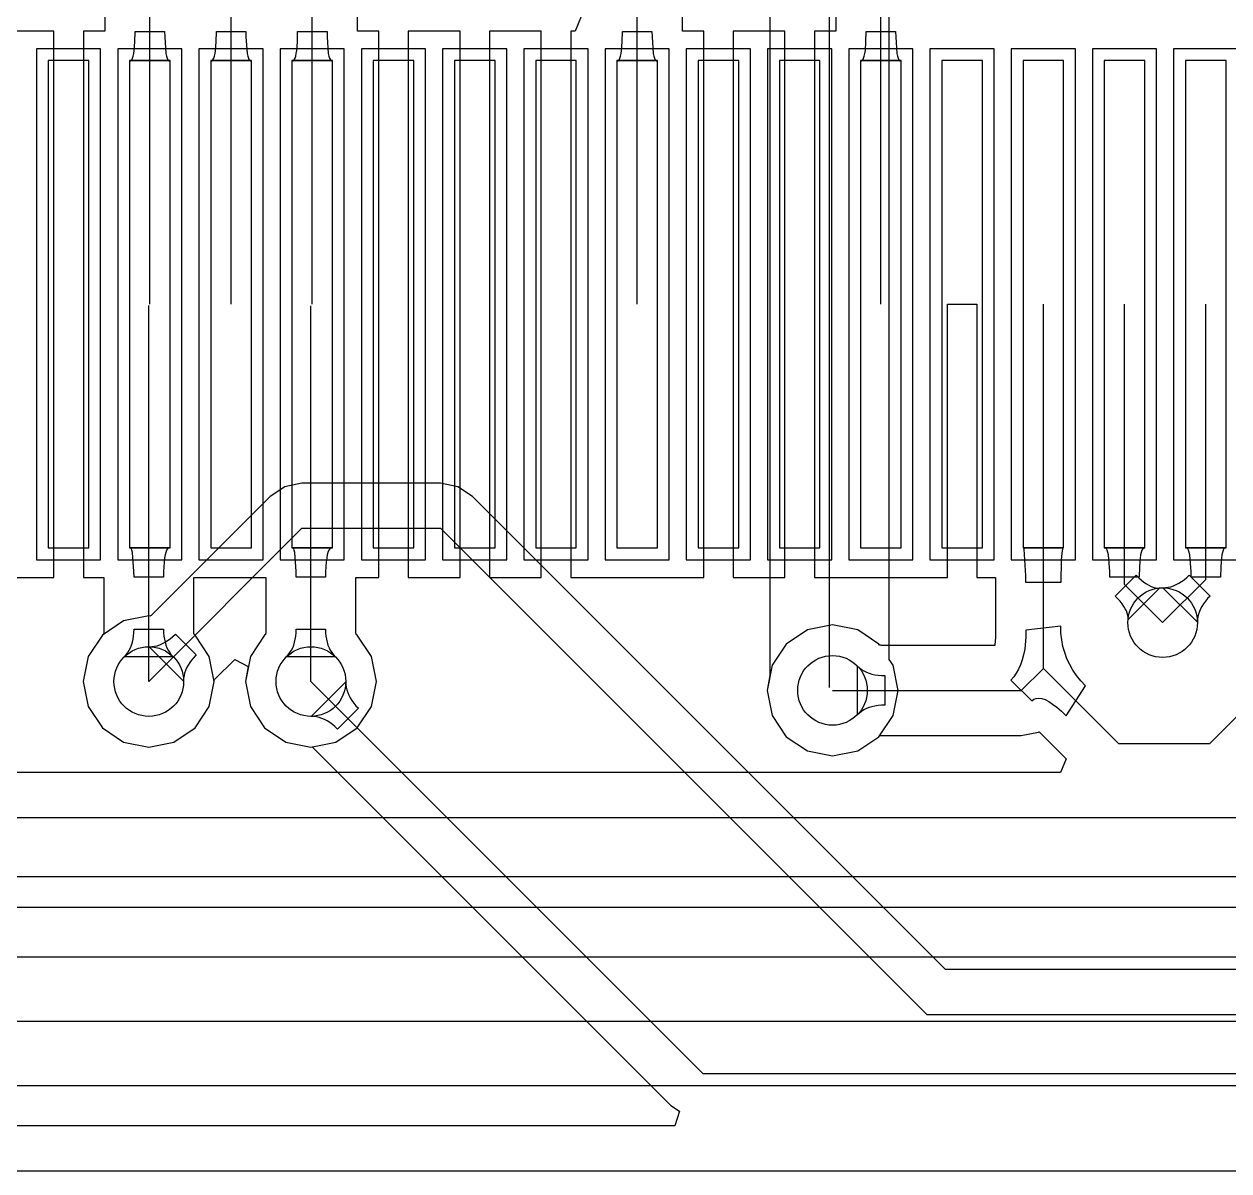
# Model space of a CAD drawing. Header units: millimetres. Extents: x 54.7 to 132.3, y 69.9 to 97.5.
# Drawn here: x 72.94 to 83.32, y 71.91 to 81.79 of the extents above; entities that cross this region are included whole.
import ezdxf

# ---------------------------------------------------------------- set-up
doc = ezdxf.new("R2010")
doc.units = ezdxf.units.MM
for name, color, linetype in [('BottomLayer', 5, 'Continuous'), ('BottomOverlay', 54, 'Continuous'), ('KeepOutLayer', 6, 'Continuous'), ('MultiLayer', 9, 'Continuous'), ('TopLayer', 1, 'Continuous'), ('TopPaste', 8, 'Continuous'), ('TopSolder', 216, 'Continuous')]:
    doc.layers.add(name, color=color, linetype=linetype)

# ---------------------------------------------------------------- blocks, each defined once
blk = doc.blocks.new('SSH1106_B_12')
at = {"layer": 'BottomOverlay'}
blk.add_line((37.362, -2.134), (2.762, -2.134), dxfattribs=at)
at = {"layer": 'TopLayer'}
for p, q in [((13.951, -5.23), (13.951, -9.43)), ((14.301, -5.23), (13.951, -5.23)), ((14.301, -9.43), (14.301, -5.23)), ((14.651, -5.23), (14.651, -9.43)), ((15.001, -5.23), (14.651, -5.23)), ((15.001, -9.43), (15.001, -5.23)), ((15.351, -5.23), (15.351, -9.43)), ((15.701, -5.23), (15.351, -5.23)), ((15.701, -9.43), (15.701, -5.23)), ((16.051, -5.23), (16.051, -9.43)), ((16.401, -5.23), (16.051, -5.23)), ((16.401, -9.43), (16.401, -5.23)), ((16.751, -5.23), (16.751, -9.43)), ((17.101, -5.23), (16.751, -5.23)), ((17.101, -9.43), (17.101, -5.23)), ((17.451, -5.23), (17.451, -9.43)), ((17.801, -5.23), (17.451, -5.23)), ((17.801, -9.43), (17.801, -5.23)), ((18.151, -5.23), (18.151, -9.43)), ((18.501, -5.23), (18.151, -5.23)), ((18.501, -9.43), (18.501, -5.23)), ((18.851, -5.23), (18.851, -9.43)), ((19.201, -5.23), (18.851, -5.23)), ((19.201, -9.43), (19.201, -5.23)), ((19.551, -5.23), (19.551, -9.43)), ((19.901, -5.23), (19.551, -5.23)), ((19.901, -9.43), (19.901, -5.23)), ((20.251, -5.23), (20.251, -9.43)), ((20.601, -5.23), (20.251, -5.23)), ((20.601, -9.43), (20.601, -5.23)), ((20.951, -5.23), (20.951, -9.43)), ((21.301, -5.23), (20.951, -5.23)), ((21.301, -9.43), (21.301, -5.23)), ((21.651, -5.23), (21.651, -9.43)), ((22.001, -5.23), (21.651, -5.23)), ((22.001, -9.43), (22.001, -5.23)), ((22.351, -5.23), (22.351, -9.43)), ((22.701, -5.23), (22.351, -5.23)), ((22.701, -9.43), (22.701, -5.23)), ((23.051, -5.23), (23.051, -9.43)), ((23.401, -5.23), (23.051, -5.23)), ((23.401, -9.43), (23.401, -5.23)), ((23.751, -5.23), (23.751, -9.43)), ((24.101, -5.23), (23.751, -5.23)), ((24.101, -9.43), (24.101, -5.23)), ((13.951, -9.43), (14.301, -9.43)), ((14.651, -9.43), (15.001, -9.43)), ((15.351, -9.43), (15.701, -9.43)), ((16.051, -9.43), (16.401, -9.43)), ((16.751, -9.43), (17.101, -9.43)), ((17.451, -9.43), (17.801, -9.43)), ((18.151, -9.43), (18.501, -9.43)), ((18.851, -9.43), (19.201, -9.43)), ((19.551, -9.43), (19.901, -9.43)), ((20.251, -9.43), (20.601, -9.43)), ((20.951, -9.43), (21.301, -9.43)), ((21.651, -9.43), (22.001, -9.43)), ((22.351, -9.43), (22.701, -9.43)), ((23.051, -9.43), (23.401, -9.43)), ((23.751, -9.43), (24.101, -9.43))]:
    blk.add_line(p, q, dxfattribs=at)
at = {"layer": 'TopPaste'}
for p, q in [((13.951, -5.23), (13.951, -9.43)), ((14.301, -5.23), (13.951, -5.23)), ((14.301, -9.43), (14.301, -5.23)), ((14.651, -5.23), (14.651, -9.43)), ((15.001, -5.23), (14.651, -5.23)), ((15.001, -9.43), (15.001, -5.23)), ((15.351, -5.23), (15.351, -9.43)), ((15.701, -5.23), (15.351, -5.23)), ((15.701, -9.43), (15.701, -5.23)), ((16.051, -5.23), (16.051, -9.43)), ((16.401, -5.23), (16.051, -5.23)), ((16.401, -9.43), (16.401, -5.23)), ((16.751, -5.23), (16.751, -9.43)), ((17.101, -5.23), (16.751, -5.23)), ((17.101, -9.43), (17.101, -5.23)), ((17.451, -5.23), (17.451, -9.43)), ((17.801, -5.23), (17.451, -5.23)), ((17.801, -9.43), (17.801, -5.23)), ((18.151, -5.23), (18.151, -9.43)), ((18.501, -5.23), (18.151, -5.23)), ((18.501, -9.43), (18.501, -5.23)), ((18.851, -5.23), (18.851, -9.43)), ((19.201, -5.23), (18.851, -5.23)), ((19.201, -9.43), (19.201, -5.23)), ((19.551, -5.23), (19.551, -9.43)), ((19.901, -5.23), (19.551, -5.23)), ((19.901, -9.43), (19.901, -5.23)), ((20.251, -5.23), (20.251, -9.43)), ((20.601, -5.23), (20.251, -5.23)), ((20.601, -9.43), (20.601, -5.23)), ((20.951, -5.23), (20.951, -9.43)), ((21.301, -5.23), (20.951, -5.23)), ((21.301, -9.43), (21.301, -5.23)), ((21.651, -5.23), (21.651, -9.43)), ((22.001, -5.23), (21.651, -5.23)), ((22.001, -9.43), (22.001, -5.23)), ((22.351, -5.23), (22.351, -9.43)), ((22.701, -5.23), (22.351, -5.23)), ((22.701, -9.43), (22.701, -5.23)), ((23.051, -5.23), (23.051, -9.43)), ((23.401, -5.23), (23.051, -5.23)), ((23.401, -9.43), (23.401, -5.23)), ((23.751, -5.23), (23.751, -9.43)), ((24.101, -5.23), (23.751, -5.23)), ((24.101, -9.43), (24.101, -5.23)), ((13.951, -9.43), (14.301, -9.43)), ((14.651, -9.43), (15.001, -9.43)), ((15.351, -9.43), (15.701, -9.43)), ((16.051, -9.43), (16.401, -9.43)), ((16.751, -9.43), (17.101, -9.43)), ((17.451, -9.43), (17.801, -9.43)), ((18.151, -9.43), (18.501, -9.43)), ((18.851, -9.43), (19.201, -9.43)), ((19.551, -9.43), (19.901, -9.43)), ((20.251, -9.43), (20.601, -9.43)), ((20.951, -9.43), (21.301, -9.43)), ((21.651, -9.43), (22.001, -9.43)), ((22.351, -9.43), (22.701, -9.43)), ((23.051, -9.43), (23.401, -9.43)), ((23.751, -9.43), (24.101, -9.43))]:
    blk.add_line(p, q, dxfattribs=at)
at = {"layer": 'TopSolder'}
for p, q in [((14.403, -5.128), (13.85, -5.128)), ((14.403, -9.531), (14.403, -5.128)), ((14.55, -5.128), (14.55, -9.531)), ((15.103, -5.128), (14.55, -5.128)), ((15.103, -9.531), (15.103, -5.128)), ((15.25, -5.128), (15.25, -9.531)), ((15.803, -5.128), (15.25, -5.128)), ((15.803, -9.531), (15.803, -5.128)), ((15.95, -5.128), (15.95, -9.531)), ((16.503, -5.128), (15.95, -5.128)), ((16.503, -9.531), (16.503, -5.128)), ((16.65, -5.128), (16.65, -9.531)), ((17.203, -5.128), (16.65, -5.128)), ((17.203, -9.531), (17.203, -5.128)), ((17.35, -5.128), (17.35, -9.531)), ((17.903, -5.128), (17.35, -5.128)), ((17.903, -9.531), (17.903, -5.128)), ((18.05, -5.128), (18.05, -9.531)), ((18.603, -5.128), (18.05, -5.128)), ((18.603, -9.531), (18.603, -5.128)), ((18.75, -5.128), (18.75, -9.531)), ((19.303, -5.128), (18.75, -5.128)), ((19.303, -9.531), (19.303, -5.128)), ((19.45, -5.128), (19.45, -9.531)), ((20.003, -5.128), (19.45, -5.128)), ((20.003, -9.531), (20.003, -5.128)), ((20.15, -5.128), (20.15, -9.531)), ((20.703, -5.128), (20.15, -5.128)), ((20.703, -9.531), (20.703, -5.128)), ((20.85, -5.128), (20.85, -9.531)), ((21.403, -5.128), (20.85, -5.128)), ((21.403, -9.531), (21.403, -5.128)), ((21.55, -5.128), (21.55, -9.531)), ((22.103, -5.128), (21.55, -5.128)), ((22.103, -9.531), (22.103, -5.128)), ((22.25, -5.128), (22.25, -9.531)), ((22.803, -5.128), (22.25, -5.128)), ((22.803, -9.531), (22.803, -5.128)), ((22.95, -5.128), (22.95, -9.531)), ((23.503, -5.128), (22.95, -5.128)), ((23.503, -9.531), (23.503, -5.128)), ((23.65, -5.128), (23.65, -9.531)), ((24.203, -5.128), (23.65, -5.128)), ((24.203, -9.531), (24.203, -5.128)), ((13.85, -9.531), (14.403, -9.531)), ((14.55, -9.531), (15.103, -9.531)), ((15.25, -9.531), (15.803, -9.531)), ((15.95, -9.531), (16.503, -9.531)), ((16.65, -9.531), (17.203, -9.531)), ((17.35, -9.531), (17.903, -9.531)), ((18.05, -9.531), (18.603, -9.531)), ((18.75, -9.531), (19.303, -9.531)), ((19.45, -9.531), (20.003, -9.531)), ((20.15, -9.531), (20.703, -9.531)), ((20.85, -9.531), (21.403, -9.531)), ((21.55, -9.531), (22.103, -9.531)), ((22.25, -9.531), (22.803, -9.531)), ((22.95, -9.531), (23.503, -9.531)), ((23.65, -9.531), (24.203, -9.531))]:
    blk.add_line(p, q, dxfattribs=at)

msp = doc.modelspace()

# ---------------------------------------------------------------- linework, layer by layer
at = {"layer": 'BottomLayer'}
for p, q in [((79.883, 76.073), (79.883, 86.081)), ((80.397, 76.314), (80.397, 85.643)), ((79.369, 85.541), (79.369, 76.176)), ((75.188, 77.803), (75.062, 77.719)), ((75.336, 77.833), (75.188, 77.803)), ((76.53, 77.833), (75.336, 77.833)), ((76.679, 77.803), (76.53, 77.833)), ((76.805, 77.719), (76.679, 77.803)), ((75.062, 77.719), (74.036, 76.694)), ((80.882, 73.642), (76.805, 77.719)), ((74.016, 76.124), (75.336, 77.445)), ((75.336, 77.445), (76.53, 77.445)), ((76.53, 77.445), (80.721, 73.254)), ((73.799, 76.646), (73.616, 76.523)), ((74.016, 76.689), (73.799, 76.646)), ((74.026, 76.687), (74.016, 76.689)), ((74.032, 76.691), (74.026, 76.687)), ((74.036, 76.694), (74.032, 76.691)), ((73.616, 76.523), (73.494, 76.34)), ((74.223, 76.512), (74.245, 76.533)), ((74.245, 76.533), (74.425, 76.353)), ((74.019, 76.424), (74.042, 76.425)), ((74.316, 76.127), (74.019, 76.424)), ((74.042, 76.425), (74.065, 76.428)), ((74.065, 76.428), (74.088, 76.433)), ((74.088, 76.433), (74.111, 76.441)), ((74.111, 76.441), (74.133, 76.451)), ((74.133, 76.451), (74.156, 76.463)), ((74.156, 76.463), (74.178, 76.477)), ((74.178, 76.477), (74.201, 76.493)), ((74.201, 76.493), (74.223, 76.512)), ((73.494, 76.34), (73.451, 76.124)), ((74.404, 76.331), (74.385, 76.309)), ((74.425, 76.353), (74.404, 76.331)), ((74.585, 76.144), (74.756, 76.315)), ((74.756, 76.315), (74.873, 76.253)), ((80.43, 76.264), (80.397, 76.314)), ((74.333, 76.219), (74.325, 76.196)), ((74.342, 76.242), (74.333, 76.219)), ((74.354, 76.264), (74.342, 76.242)), ((74.369, 76.287), (74.354, 76.264)), ((74.385, 76.309), (74.369, 76.287)), ((74.873, 76.253), (74.848, 76.124)), ((80.473, 76.048), (80.43, 76.264)), ((73.451, 76.124), (73.494, 75.908)), ((74.32, 76.173), (74.316, 76.15)), ((74.316, 76.15), (74.316, 76.127)), ((74.325, 76.196), (74.32, 76.173)), ((74.537, 75.908), (74.58, 76.124)), ((74.578, 76.134), (74.582, 76.14)), ((74.58, 76.124), (74.578, 76.134)), ((74.582, 76.14), (74.585, 76.144)), ((74.848, 76.124), (74.891, 75.908)), ((75.413, 76.124), (78.791, 72.746)), ((75.416, 75.824), (75.713, 76.121)), ((75.713, 76.121), (75.713, 76.098)), ((79.369, 76.176), (79.344, 76.048)), ((75.713, 76.098), (75.717, 76.075)), ((75.717, 76.075), (75.722, 76.052)), ((75.722, 76.052), (75.73, 76.029)), ((75.73, 76.029), (75.739, 76.006)), ((75.739, 76.006), (75.751, 75.983)), ((79.344, 76.048), (79.387, 75.831)), ((80.43, 75.831), (80.473, 76.048)), ((73.494, 75.908), (73.616, 75.724)), ((74.415, 75.724), (74.537, 75.908)), ((74.891, 75.908), (75.013, 75.724)), ((75.751, 75.983), (75.766, 75.961)), ((75.766, 75.961), (75.782, 75.939)), ((75.782, 75.939), (75.801, 75.916)), ((75.801, 75.916), (75.822, 75.894)), ((75.439, 75.823), (75.416, 75.824)), ((75.462, 75.82), (75.439, 75.823)), ((75.485, 75.814), (75.462, 75.82)), ((75.508, 75.807), (75.485, 75.814)), ((75.53, 75.797), (75.508, 75.807)), ((75.553, 75.785), (75.53, 75.797)), ((75.822, 75.894), (75.642, 75.715)), ((79.387, 75.831), (79.509, 75.648)), ((80.308, 75.648), (80.43, 75.831)), ((73.616, 75.724), (73.799, 75.602)), ((74.232, 75.602), (74.415, 75.724)), ((75.013, 75.724), (75.196, 75.602)), ((75.575, 75.771), (75.553, 75.785)), ((75.598, 75.754), (75.575, 75.771)), ((75.62, 75.736), (75.598, 75.754)), ((75.642, 75.715), (75.62, 75.736)), ((73.799, 75.602), (74.016, 75.559)), ((74.016, 75.559), (74.232, 75.602)), ((75.196, 75.602), (75.413, 75.559)), ((79.509, 75.648), (79.692, 75.526)), ((80.125, 75.526), (80.308, 75.648)), ((75.413, 75.559), (75.423, 75.561)), ((75.423, 75.561), (75.429, 75.557)), ((75.429, 75.557), (75.433, 75.554)), ((75.433, 75.554), (78.516, 72.471)), ((79.692, 75.526), (79.908, 75.483)), ((79.908, 75.483), (80.125, 75.526)), ((89.962, 73.642), (80.882, 73.642)), ((80.721, 73.254), (95.199, 73.254)), ((78.791, 72.746), (95.504, 72.746)), ((78.516, 72.471), (78.588, 72.423)), ((78.588, 72.423), (78.549, 72.296)), ((78.549, 72.296), (70.242, 72.296))]:
    msp.add_line(p, q, dxfattribs=at)
for centre in [(82.753, 76.632), (74.016, 76.124), (75.413, 76.124), (79.908, 76.048)]:
    msp.add_circle(centre, 0.3, dxfattribs=at)
at = {"layer": 'KeepOutLayer'}
msp.add_line((70.242, 71.907), (84.709, 71.907), dxfattribs=at)
at = {"layer": 'MultiLayer'}
for centre in [(82.753, 76.632), (74.016, 76.124), (75.413, 76.124), (79.908, 76.048)]:
    msp.add_circle(centre, 0.3, dxfattribs=at)
at = {"layer": 'TopLayer'}
for p, q in [((73.637, 82.715), (73.637, 81.729)), ((74.025, 79.375), (74.025, 82.321)), ((75.425, 79.375), (75.425, 82.055)), ((74.725, 79.375), (74.725, 81.993)), ((78.225, 79.375), (78.225, 81.922)), ((78.614, 81.729), (78.614, 81.922)), ((75.814, 81.729), (75.814, 81.894)), ((77.742, 81.856), (77.689, 81.729)), ((79.937, 81.849), (79.937, 81.729)), ((80.325, 79.375), (80.325, 81.849)), ((73.198, 81.729), (72.752, 81.729)), ((73.198, 79.375), (73.198, 81.729)), ((73.637, 81.729), (73.452, 81.729)), ((73.452, 81.729), (73.452, 79.375)), ((73.896, 81.635), (73.898, 81.726)), ((73.898, 81.726), (74.152, 81.726)), ((74.152, 81.726), (74.153, 81.678)), ((74.596, 81.635), (74.598, 81.726)), ((74.598, 81.726), (74.852, 81.726)), ((74.852, 81.726), (74.853, 81.678)), ((75.296, 81.635), (75.298, 81.726)), ((75.298, 81.726), (75.552, 81.726)), ((75.552, 81.726), (75.553, 81.678)), ((75.998, 81.729), (75.814, 81.729)), ((75.998, 79.375), (75.998, 81.729)), ((76.698, 81.729), (76.252, 81.729)), ((76.252, 81.729), (76.252, 79.375)), ((76.698, 79.375), (76.698, 81.729)), ((77.398, 81.729), (76.952, 81.729)), ((76.952, 81.729), (76.952, 79.375)), ((77.398, 79.375), (77.398, 81.729)), ((77.689, 81.729), (77.652, 81.729)), ((77.652, 81.729), (77.652, 79.375)), ((78.096, 81.635), (78.098, 81.726)), ((78.098, 81.726), (78.352, 81.726)), ((78.352, 81.726), (78.353, 81.678)), ((78.798, 81.729), (78.614, 81.729)), ((78.798, 79.375), (78.798, 81.729)), ((79.498, 81.729), (79.052, 81.729)), ((79.052, 81.729), (79.052, 79.375)), ((79.498, 79.375), (79.498, 81.729)), ((79.937, 81.729), (79.752, 81.729)), ((79.752, 81.729), (79.752, 79.375)), ((80.196, 81.635), (80.198, 81.726)), ((80.198, 81.726), (80.452, 81.726)), ((80.452, 81.726), (80.453, 81.678)), ((73.891, 81.563), (73.896, 81.635)), ((74.153, 81.678), (74.163, 81.535)), ((74.591, 81.563), (74.596, 81.635)), ((74.853, 81.678), (74.863, 81.535)), ((75.291, 81.563), (75.296, 81.635)), ((75.553, 81.678), (75.563, 81.535)), ((78.091, 81.563), (78.096, 81.635)), ((78.353, 81.678), (78.363, 81.535)), ((80.191, 81.563), (80.196, 81.635)), ((80.453, 81.678), (80.463, 81.535)), ((73.876, 81.495), (73.882, 81.513)), ((73.882, 81.513), (73.887, 81.535)), ((73.887, 81.535), (73.891, 81.563)), ((74.163, 81.535), (74.168, 81.513)), ((74.168, 81.513), (74.174, 81.495)), ((74.576, 81.495), (74.582, 81.513)), ((74.582, 81.513), (74.587, 81.535)), ((74.587, 81.535), (74.591, 81.563)), ((74.863, 81.535), (74.868, 81.513)), ((74.868, 81.513), (74.874, 81.495)), ((75.276, 81.495), (75.282, 81.513)), ((75.282, 81.513), (75.287, 81.535)), ((75.287, 81.535), (75.291, 81.563)), ((75.563, 81.535), (75.568, 81.513)), ((75.568, 81.513), (75.574, 81.495)), ((78.076, 81.495), (78.082, 81.513)), ((78.082, 81.513), (78.087, 81.535)), ((78.087, 81.535), (78.091, 81.563)), ((78.363, 81.535), (78.368, 81.513)), ((78.368, 81.513), (78.374, 81.495)), ((80.176, 81.495), (80.182, 81.513)), ((80.182, 81.513), (80.187, 81.535)), ((80.187, 81.535), (80.191, 81.563)), ((80.463, 81.535), (80.468, 81.513)), ((80.468, 81.513), (80.474, 81.495)), ((73.853, 81.472), (73.862, 81.474)), ((74.197, 81.472), (73.853, 81.472)), ((73.862, 81.474), (73.869, 81.482)), ((73.869, 81.482), (73.876, 81.495)), ((74.174, 81.495), (74.181, 81.482)), ((74.181, 81.482), (74.189, 81.474)), ((74.189, 81.474), (74.197, 81.472)), ((74.553, 81.472), (74.562, 81.474)), ((74.897, 81.472), (74.553, 81.472)), ((74.562, 81.474), (74.569, 81.482)), ((74.569, 81.482), (74.576, 81.495)), ((74.874, 81.495), (74.881, 81.482)), ((74.881, 81.482), (74.889, 81.474)), ((74.889, 81.474), (74.897, 81.472)), ((75.253, 81.472), (75.262, 81.474)), ((75.597, 81.472), (75.253, 81.472)), ((75.262, 81.474), (75.269, 81.482)), ((75.269, 81.482), (75.276, 81.495)), ((75.574, 81.495), (75.581, 81.482)), ((75.581, 81.482), (75.589, 81.474)), ((75.589, 81.474), (75.597, 81.472)), ((78.053, 81.472), (78.062, 81.474)), ((78.397, 81.472), (78.053, 81.472)), ((78.062, 81.474), (78.069, 81.482)), ((78.069, 81.482), (78.076, 81.495)), ((78.374, 81.495), (78.381, 81.482)), ((78.381, 81.482), (78.389, 81.474)), ((78.389, 81.474), (78.397, 81.472)), ((80.153, 81.472), (80.162, 81.474)), ((80.497, 81.472), (80.153, 81.472)), ((80.162, 81.474), (80.169, 81.482)), ((80.169, 81.482), (80.176, 81.495)), ((80.474, 81.495), (80.481, 81.482)), ((80.481, 81.482), (80.489, 81.474)), ((80.489, 81.474), (80.497, 81.472)), ((73.198, 77.021), (73.198, 79.375)), ((73.452, 79.375), (73.452, 77.021)), ((74.016, 76.124), (74.016, 79.365)), ((75.413, 76.124), (75.413, 79.362)), ((75.998, 77.021), (75.998, 79.375)), ((76.252, 79.375), (76.252, 77.021)), ((76.698, 77.021), (76.698, 79.375)), ((76.952, 79.375), (76.952, 77.021)), ((77.398, 77.021), (77.398, 79.375)), ((77.652, 79.375), (77.652, 77.021)), ((78.798, 77.021), (78.798, 79.375)), ((79.052, 79.375), (79.052, 77.021)), ((79.498, 77.021), (79.498, 79.375)), ((79.752, 79.375), (79.752, 77.021)), ((80.898, 77.021), (80.898, 79.375)), ((80.898, 79.375), (81.152, 79.375)), ((81.152, 79.375), (81.152, 77.021)), ((81.725, 76.237), (81.725, 79.375)), ((82.425, 76.96), (82.425, 79.375)), ((83.125, 77.004), (83.125, 79.375)), ((73.86, 77.276), (73.853, 77.278)), ((73.853, 77.278), (74.197, 77.278)), ((73.866, 77.268), (73.86, 77.276)), ((73.871, 77.255), (73.866, 77.268)), ((73.876, 77.237), (73.871, 77.255)), ((74.169, 77.255), (74.162, 77.237)), ((74.178, 77.268), (74.169, 77.255)), ((74.187, 77.276), (74.178, 77.268)), ((74.197, 77.278), (74.187, 77.276)), ((75.259, 77.276), (75.253, 77.278)), ((75.253, 77.278), (75.597, 77.278)), ((75.265, 77.268), (75.259, 77.276)), ((75.27, 77.255), (75.265, 77.268)), ((75.274, 77.237), (75.27, 77.255)), ((75.568, 77.255), (75.56, 77.237)), ((75.576, 77.268), (75.568, 77.255)), ((75.586, 77.276), (75.576, 77.268)), ((75.597, 77.278), (75.586, 77.276)), ((81.557, 77.275), (81.553, 77.278)), ((81.553, 77.278), (81.897, 77.278)), ((81.561, 77.266), (81.557, 77.275)), ((81.575, 77.035), (81.561, 77.266)), ((81.886, 77.251), (81.883, 77.23)), ((81.889, 77.266), (81.886, 77.251)), ((81.893, 77.275), (81.889, 77.266)), ((81.897, 77.278), (81.893, 77.275)), ((82.262, 77.276), (82.253, 77.278)), ((82.253, 77.278), (82.597, 77.278)), ((82.269, 77.268), (82.262, 77.276)), ((82.276, 77.255), (82.269, 77.268)), ((82.282, 77.237), (82.276, 77.255)), ((82.574, 77.255), (82.568, 77.237)), ((82.581, 77.268), (82.574, 77.255)), ((82.589, 77.276), (82.581, 77.268)), ((82.597, 77.278), (82.589, 77.276)), ((82.962, 77.276), (82.953, 77.278)), ((82.953, 77.278), (83.297, 77.278)), ((82.969, 77.268), (82.962, 77.276)), ((82.976, 77.255), (82.969, 77.268)), ((82.982, 77.237), (82.976, 77.255)), ((83.274, 77.255), (83.268, 77.237)), ((83.281, 77.268), (83.274, 77.255)), ((83.289, 77.276), (83.281, 77.268)), ((83.297, 77.278), (83.289, 77.276)), ((73.888, 77.072), (73.876, 77.237)), ((74.148, 77.154), (74.143, 77.072)), ((74.151, 77.187), (74.148, 77.154)), ((74.156, 77.215), (74.151, 77.187)), ((74.162, 77.237), (74.156, 77.215)), ((75.285, 77.072), (75.274, 77.237)), ((75.545, 77.154), (75.54, 77.072)), ((75.549, 77.187), (75.545, 77.154)), ((75.554, 77.215), (75.549, 77.187)), ((75.56, 77.237), (75.554, 77.215)), ((81.879, 77.17), (81.875, 76.978)), ((81.883, 77.23), (81.879, 77.17)), ((82.287, 77.215), (82.282, 77.237)), ((82.298, 77.072), (82.287, 77.215)), ((82.559, 77.187), (82.554, 77.115)), ((82.563, 77.215), (82.559, 77.187)), ((82.568, 77.237), (82.563, 77.215)), ((82.987, 77.215), (82.982, 77.237)), ((82.998, 77.072), (82.987, 77.215)), ((83.259, 77.187), (83.254, 77.115)), ((83.263, 77.215), (83.259, 77.187)), ((83.268, 77.237), (83.263, 77.215)), ((73.889, 77.024), (73.888, 77.072)), ((74.143, 77.072), (74.143, 77.024)), ((75.286, 77.024), (75.285, 77.072)), ((75.54, 77.072), (75.54, 77.024)), ((82.298, 77.024), (82.298, 77.072)), ((82.344, 76.861), (82.524, 77.041)), ((82.524, 77.041), (82.547, 77.019)), ((82.554, 77.115), (82.552, 77.024)), ((82.961, 77.02), (82.983, 77.041)), ((82.983, 77.041), (83.162, 76.861)), ((82.998, 77.024), (82.998, 77.072)), ((83.254, 77.115), (83.252, 77.024)), ((72.752, 77.021), (73.198, 77.021)), ((73.452, 77.021), (73.627, 77.021)), ((73.627, 77.021), (73.627, 76.541)), ((74.143, 77.024), (73.889, 77.024)), ((74.404, 76.541), (74.404, 77.021)), ((74.404, 77.021), (75.024, 77.021)), ((75.024, 77.021), (75.024, 76.541)), ((75.54, 77.024), (75.286, 77.024)), ((75.801, 76.541), (75.801, 77.021)), ((75.801, 77.021), (75.998, 77.021)), ((76.252, 77.021), (76.698, 77.021)), ((76.952, 77.021), (77.398, 77.021)), ((77.652, 77.021), (78.798, 77.021)), ((79.052, 77.021), (79.498, 77.021)), ((79.752, 77.021), (80.898, 77.021)), ((81.152, 77.021), (81.313, 77.021)), ((81.313, 77.021), (81.313, 76.504)), ((81.575, 76.978), (81.575, 77.035)), ((81.875, 76.978), (81.575, 76.978)), ((82.552, 77.024), (82.298, 77.024)), ((82.425, 76.96), (82.753, 76.632)), ((82.547, 77.019), (82.591, 76.981)), ((82.591, 76.981), (82.613, 76.967)), ((82.613, 76.967), (82.633, 76.954)), ((82.633, 76.954), (82.653, 76.944)), ((82.653, 76.944), (82.672, 76.937)), ((82.672, 76.937), (82.69, 76.932)), ((82.753, 76.632), (83.125, 77.004)), ((82.802, 76.936), (82.825, 76.941)), ((82.825, 76.941), (82.848, 76.949)), ((82.848, 76.949), (82.871, 76.959)), ((82.871, 76.959), (82.894, 76.971)), ((82.894, 76.971), (82.916, 76.985)), ((82.916, 76.985), (82.938, 77.001)), ((82.938, 77.001), (82.961, 77.02)), ((83.252, 77.024), (82.998, 77.024)), ((82.386, 76.816), (82.344, 76.861)), ((82.725, 76.93), (82.455, 76.66)), ((82.69, 76.932), (82.708, 76.93)), ((82.708, 76.93), (82.725, 76.93)), ((82.756, 76.932), (82.779, 76.933)), ((83.053, 76.635), (82.756, 76.932)), ((82.779, 76.933), (82.802, 76.936)), ((83.141, 76.839), (83.123, 76.817)), ((83.162, 76.861), (83.141, 76.839)), ((82.404, 76.794), (82.386, 76.816)), ((82.418, 76.772), (82.404, 76.794)), ((82.431, 76.752), (82.418, 76.772)), ((82.441, 76.732), (82.431, 76.752)), ((82.448, 76.713), (82.441, 76.732)), ((83.08, 76.75), (83.07, 76.727)), ((83.092, 76.772), (83.08, 76.75)), ((83.106, 76.795), (83.092, 76.772)), ((83.123, 76.817), (83.106, 76.795)), ((82.453, 76.695), (82.448, 76.713)), ((82.455, 76.677), (82.453, 76.695)), ((82.455, 76.66), (82.455, 76.677)), ((83.054, 76.658), (83.053, 76.635)), ((83.057, 76.681), (83.054, 76.658)), ((83.063, 76.704), (83.057, 76.681)), ((83.07, 76.727), (83.063, 76.704)), ((73.616, 76.523), (73.494, 76.34)), ((73.625, 76.529), (73.616, 76.523)), ((73.626, 76.536), (73.625, 76.529)), ((73.627, 76.541), (73.626, 76.536)), ((73.885, 76.516), (73.888, 76.545)), ((73.888, 76.545), (73.889, 76.576)), ((73.889, 76.576), (74.143, 76.576)), ((74.143, 76.576), (74.143, 76.545)), ((74.143, 76.545), (74.146, 76.516)), ((74.405, 76.536), (74.404, 76.541)), ((74.406, 76.529), (74.405, 76.536)), ((74.415, 76.523), (74.406, 76.529)), ((74.537, 76.34), (74.415, 76.523)), ((75.013, 76.523), (74.891, 76.34)), ((75.022, 76.529), (75.013, 76.523)), ((75.023, 76.536), (75.022, 76.529)), ((75.024, 76.541), (75.023, 76.536)), ((75.282, 76.516), (75.285, 76.545)), ((75.285, 76.545), (75.286, 76.576)), ((75.286, 76.576), (75.54, 76.576)), ((75.54, 76.576), (75.54, 76.545)), ((75.54, 76.545), (75.543, 76.516)), ((75.802, 76.536), (75.801, 76.541)), ((75.803, 76.529), (75.802, 76.536)), ((75.812, 76.523), (75.803, 76.529)), ((75.934, 76.34), (75.812, 76.523)), ((79.692, 76.569), (79.509, 76.447)), ((79.908, 76.612), (79.692, 76.569)), ((80.125, 76.569), (79.908, 76.612)), ((80.308, 76.447), (80.125, 76.569)), ((81.575, 76.567), (81.574, 76.509)), ((81.875, 76.6), (81.575, 76.567)), ((81.877, 76.54), (81.875, 76.6)), ((81.884, 76.483), (81.877, 76.54)), ((73.859, 76.415), (73.868, 76.438)), ((73.868, 76.438), (73.875, 76.463)), ((73.875, 76.463), (73.881, 76.489)), ((73.881, 76.489), (73.885, 76.516)), ((74.146, 76.516), (74.15, 76.489)), ((74.15, 76.489), (74.156, 76.463)), ((74.156, 76.463), (74.163, 76.438)), ((74.163, 76.438), (74.172, 76.415)), ((75.256, 76.415), (75.265, 76.438)), ((75.265, 76.438), (75.272, 76.463)), ((75.272, 76.463), (75.278, 76.489)), ((75.278, 76.489), (75.282, 76.516)), ((75.543, 76.516), (75.547, 76.489)), ((75.547, 76.489), (75.553, 76.463)), ((75.553, 76.463), (75.56, 76.438)), ((75.56, 76.438), (75.569, 76.415)), ((79.509, 76.447), (79.387, 76.264)), ((80.314, 76.438), (80.308, 76.447)), ((80.321, 76.437), (80.314, 76.438)), ((80.326, 76.436), (80.321, 76.437)), ((81.306, 76.436), (80.326, 76.436)), ((81.307, 76.439), (81.306, 76.436)), ((81.313, 76.504), (81.307, 76.439)), ((81.574, 76.509), (81.564, 76.402)), ((81.894, 76.427), (81.884, 76.483)), ((81.909, 76.374), (81.894, 76.427)), ((73.494, 76.34), (73.451, 76.124)), ((73.806, 76.338), (73.821, 76.355)), ((74.226, 76.338), (73.806, 76.338)), ((73.821, 76.355), (73.835, 76.374)), ((73.835, 76.374), (73.848, 76.394)), ((73.848, 76.394), (73.859, 76.415)), ((74.172, 76.415), (74.183, 76.394)), ((74.183, 76.394), (74.196, 76.374)), ((74.196, 76.374), (74.21, 76.355)), ((74.21, 76.355), (74.226, 76.338)), ((74.58, 76.124), (74.537, 76.34)), ((74.891, 76.34), (74.848, 76.124)), ((75.203, 76.338), (75.218, 76.355)), ((75.623, 76.338), (75.203, 76.338)), ((75.218, 76.355), (75.232, 76.374)), ((75.232, 76.374), (75.245, 76.394)), ((75.245, 76.394), (75.256, 76.415)), ((75.569, 76.415), (75.58, 76.394)), ((75.58, 76.394), (75.593, 76.374)), ((75.593, 76.374), (75.607, 76.355)), ((75.607, 76.355), (75.623, 76.338)), ((75.977, 76.124), (75.934, 76.34)), ((81.554, 76.354), (81.543, 76.31)), ((81.564, 76.402), (81.554, 76.354)), ((81.928, 76.321), (81.909, 76.374)), ((81.952, 76.271), (81.928, 76.321)), ((79.387, 76.264), (79.344, 76.048)), ((80.123, 75.838), (80.123, 76.258)), ((80.123, 76.258), (80.14, 76.242)), ((80.14, 76.242), (80.158, 76.228)), ((80.158, 76.228), (80.178, 76.215)), ((80.178, 76.215), (80.2, 76.204)), ((81.512, 76.23), (81.492, 76.196)), ((81.529, 76.268), (81.512, 76.23)), ((81.543, 76.31), (81.529, 76.268)), ((81.535, 76.048), (81.725, 76.237)), ((81.725, 76.237), (82.372, 75.59)), ((81.979, 76.223), (81.952, 76.271)), ((82.011, 76.176), (81.979, 76.223)), ((83.16, 75.59), (83.825, 76.256)), ((73.451, 76.124), (73.494, 75.908)), ((74.537, 75.908), (74.58, 76.124)), ((74.848, 76.124), (74.891, 75.908)), ((75.934, 75.908), (75.977, 76.124)), ((80.2, 76.204), (80.223, 76.195)), ((80.223, 76.195), (80.247, 76.188)), ((80.247, 76.188), (80.273, 76.182)), ((80.273, 76.182), (80.301, 76.178)), ((80.301, 76.178), (80.33, 76.175)), ((80.33, 76.175), (80.36, 76.175)), ((80.36, 76.175), (80.36, 75.921)), ((81.47, 76.165), (81.446, 76.137)), ((81.446, 76.137), (81.625, 75.958)), ((81.492, 76.196), (81.47, 76.165)), ((82.047, 76.131), (82.011, 76.176)), ((82.087, 76.087), (82.047, 76.131)), ((79.344, 76.048), (79.387, 75.831)), ((79.908, 76.048), (81.535, 76.048)), ((81.921, 75.829), (82.087, 76.087)), ((73.494, 75.908), (73.616, 75.724)), ((74.415, 75.724), (74.537, 75.908)), ((74.891, 75.908), (75.013, 75.724)), ((75.812, 75.724), (75.934, 75.908)), ((80.223, 75.9), (80.2, 75.891)), ((80.247, 75.907), (80.223, 75.9)), ((80.273, 75.913), (80.247, 75.907)), ((80.301, 75.917), (80.273, 75.913)), ((80.33, 75.92), (80.301, 75.917)), ((80.36, 75.921), (80.33, 75.92)), ((81.625, 75.958), (81.643, 75.972)), ((81.643, 75.972), (81.664, 75.979)), ((81.664, 75.979), (81.687, 75.981)), ((81.687, 75.981), (81.713, 75.977)), ((81.713, 75.977), (81.741, 75.968)), ((81.741, 75.968), (81.772, 75.952)), ((81.772, 75.952), (81.805, 75.93)), ((81.805, 75.93), (81.841, 75.902)), ((81.841, 75.902), (81.88, 75.869)), ((79.387, 75.831), (79.509, 75.648)), ((80.14, 75.853), (80.123, 75.838)), ((80.158, 75.867), (80.14, 75.853)), ((80.178, 75.88), (80.158, 75.867)), ((80.2, 75.891), (80.178, 75.88)), ((81.88, 75.869), (81.921, 75.829)), ((73.616, 75.724), (73.799, 75.602)), ((74.232, 75.602), (74.415, 75.724)), ((75.013, 75.724), (75.196, 75.602)), ((75.629, 75.602), (75.812, 75.724)), ((81.684, 75.689), (81.688, 75.692)), ((81.688, 75.692), (81.921, 75.459)), ((73.799, 75.602), (74.016, 75.559)), ((74.016, 75.559), (74.232, 75.602)), ((75.196, 75.602), (75.413, 75.559)), ((75.413, 75.559), (75.629, 75.602)), ((79.509, 75.648), (79.692, 75.526)), ((80.125, 75.526), (80.308, 75.648)), ((80.308, 75.648), (80.314, 75.657)), ((80.314, 75.657), (80.321, 75.658)), ((80.321, 75.658), (80.326, 75.659)), ((80.326, 75.659), (81.535, 75.659)), ((81.535, 75.659), (81.684, 75.689)), ((82.372, 75.59), (83.16, 75.59)), ((79.692, 75.526), (79.908, 75.483)), ((79.908, 75.483), (80.125, 75.526)), ((81.921, 75.459), (81.873, 75.341)), ((81.873, 75.341), (68.217, 75.341)), ((68.056, 74.953), (88.034, 74.953)), ((67.846, 74.445), (88.669, 74.445)), ((67.396, 73.752), (85.955, 73.752)), ((66.248, 73.198), (85.726, 73.198)), ((69.799, 72.644), (85.496, 72.644))]:
    msp.add_line(p, q, dxfattribs=at)
for centre in [(82.753, 76.632), (74.016, 76.124), (75.413, 76.124), (79.908, 76.048)]:
    msp.add_circle(centre, 0.3, dxfattribs=at)

# ---------------------------------------------------------------- block references
at = {"rotation": 180}
msp.add_blockref('SSH1106_B_12', (97.251, 72.045), dxfattribs=at)

doc.saveas('drawing.dxf')
